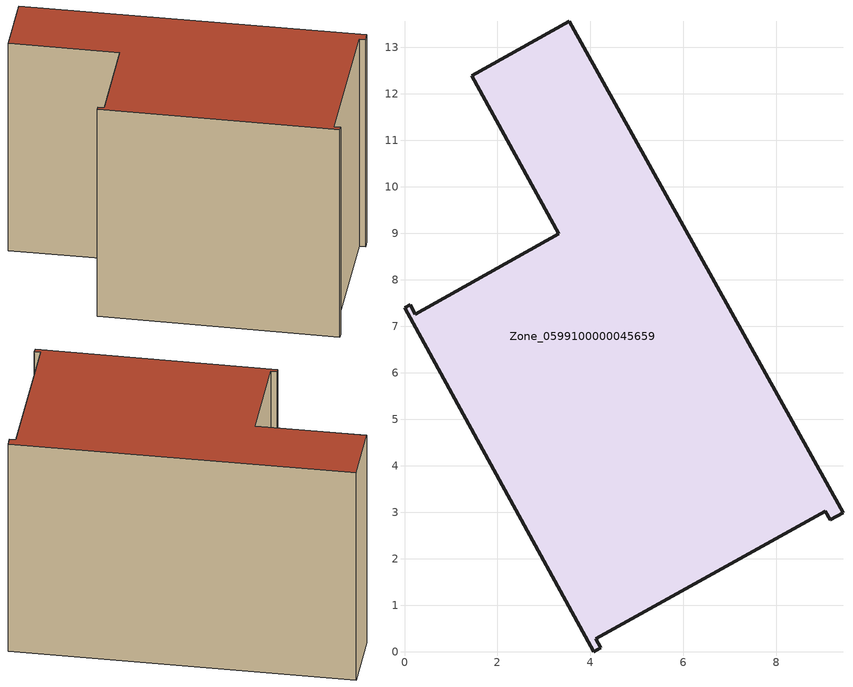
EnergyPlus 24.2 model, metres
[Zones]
Zone_0599100000045659
 floor ground (C_G): 3.54,13.56 9.43,2.98 9.16,2.83 9.05,3.02 4.11,0.27 4.22,0.08 4.07,0 0,7.39 0.12,7.46 0.23,7.26 3.32,8.99 1.44,12.38 z0
 wall outside (C_F): 4.07,0 4.22,0.08 4.11,0.27 9.05,3.02 9.16,2.83 9.43,2.98 3.54,13.56 1.44,12.38 3.32,8.99 0.23,7.26 0.12,7.46 0,7.39 4.07,0 z0:8.44
 roof outside (C_R): 0.12,7.46 0,7.39 4.07,0 4.22,0.08 4.11,0.27 9.05,3.02 9.16,2.83 9.43,2.98 3.54,13.56 1.44,12.38 3.32,8.99 0.23,7.26 z8.44
[BUILDING]
Pand.0599100000045659: North Axis=0; Terrain=City; Loads Convergence Tolerance Value=0.04; Temperature Convergence Tolerance Value=0.4; Solar Distribution=FullExterior; Maximum Number of Warmup Days=25; Minimum Number of Warmup Days=1
[Site:Location]
Rotterdam.The.Hague.AP_ZH_NLD Design_Conditions: Latitude=51.96; Longitude=4.45; Time Zone=1; Elevation=-4.5
[SITE:GROUNDTEMPERATURE:BUILDINGSURFACE]
18, 18, 18, 18, 18, 18, 18, 18, 18, 18, 18, 18
[MATERIAL] Thermal Absorptance=0.9; Solar Absorptance=0.7; Visible Absorptance=0.7
Name | Roughness | Thickness | Conductivity | Density | Specific Heat
G.TI.1965-1974 | MediumSmooth | 0.15 | 0.882353 | 540 | 1210
F.TI.1965-1974 | Rough | 0.3 | 0.697674 | 1920 | 840
R.TI.1965-1974 | MediumRough | 0.2 | 0.232558 | 1500 | 1000
[CONSTRUCTION]
C_G: G.TI.1965-1974
C_F: F.TI.1965-1974
C_R: R.TI.1965-1974
[ZONE]
Zone_0599100000045659: Type=1; Multiplier=1; Ceiling Height=Autocalculate; Volume=Autocalculate; Floor Area=autocalculate; Part of Total Floor Area=Yes
[ZONEINFILTRATION:DESIGNFLOWRATE]
Infil_Zone_0599100000045659: Zone or ZoneList or Space or SpaceList=Zone_0599100000045659; Schedule=AlwaysOn; Design Flow Rate Calculation Method=Flow/Area; Flow Rate per Floor Area=0.003; Constant Term Coefficient=1; Temperature Term Coefficient=0; Velocity Term Coefficient=0; Velocity Squared Term Coefficient=0
[HVACTEMPLATE:ZONE:IDEALLOADSAIRSYSTEM]
Zone_0599100000045659: Maximum Heating Supply Air Temperature=50; Minimum Cooling Supply Air Temperature=13; Maximum Heating Supply Air Humidity Ratio=0.0156; Minimum Cooling Supply Air Humidity Ratio=0.0077; Heating Limit=NoLimit; Cooling Limit=NoLimit; Dehumidification Control Type=ConstantSensibleHeatRatio; Cooling Sensible Heat Ratio=0.7; Dehumidification Setpoint=60; Humidification Control Type=None; Humidification Setpoint=30; Outdoor Air Method=None; Outdoor Air Flow Rate per Person=0.00944; Outdoor Air Flow Rate per Zone Floor Area=0; Outdoor Air Flow Rate per Zone=0; Demand Controlled Ventilation Type=None; Outdoor Air Economizer Type=NoEconomizer; Heat Recovery Type=None; Sensible Heat Recovery Effectiveness=0.7; Latent Heat Recovery Effectiveness=0.65
[ZONECONTROL:THERMOSTAT]
ThermostatControl_Zone_0599100000045659: Zone or ZoneList=Zone_0599100000045659; Control Type Schedule=DualSetpointControlType; Control 1=Thermostat_Zone_0599100000045659; Temperature Difference Between Cutout And Setpoint=0
[THERMOSTATSETPOINT:DUALSETPOINT]
Thermostat_Zone_0599100000045659: Heating Setpoint Temperature Schedule=HeatingSetpoint_Zone_0599100000045659; Cooling Setpoint Temperature Schedule=CoolingSetpoint_Zone_0599100000045659
[SCHEDULE:COMPACT]
HeatingSetpoint_Zone_0599100000045659: Through: 12/31, For: AllDays, Until: 24:00, 21
CoolingSetpoint_Zone_0599100000045659: Through: 12/31, For: AllDays, Until: 24:00, 24
DualSetpointControlType: Through: 12/31, For: AllDays, Until: 24:00, 4
AlwaysOn: Through: 12/31, For: AllDays, Until: 24:00, 1
